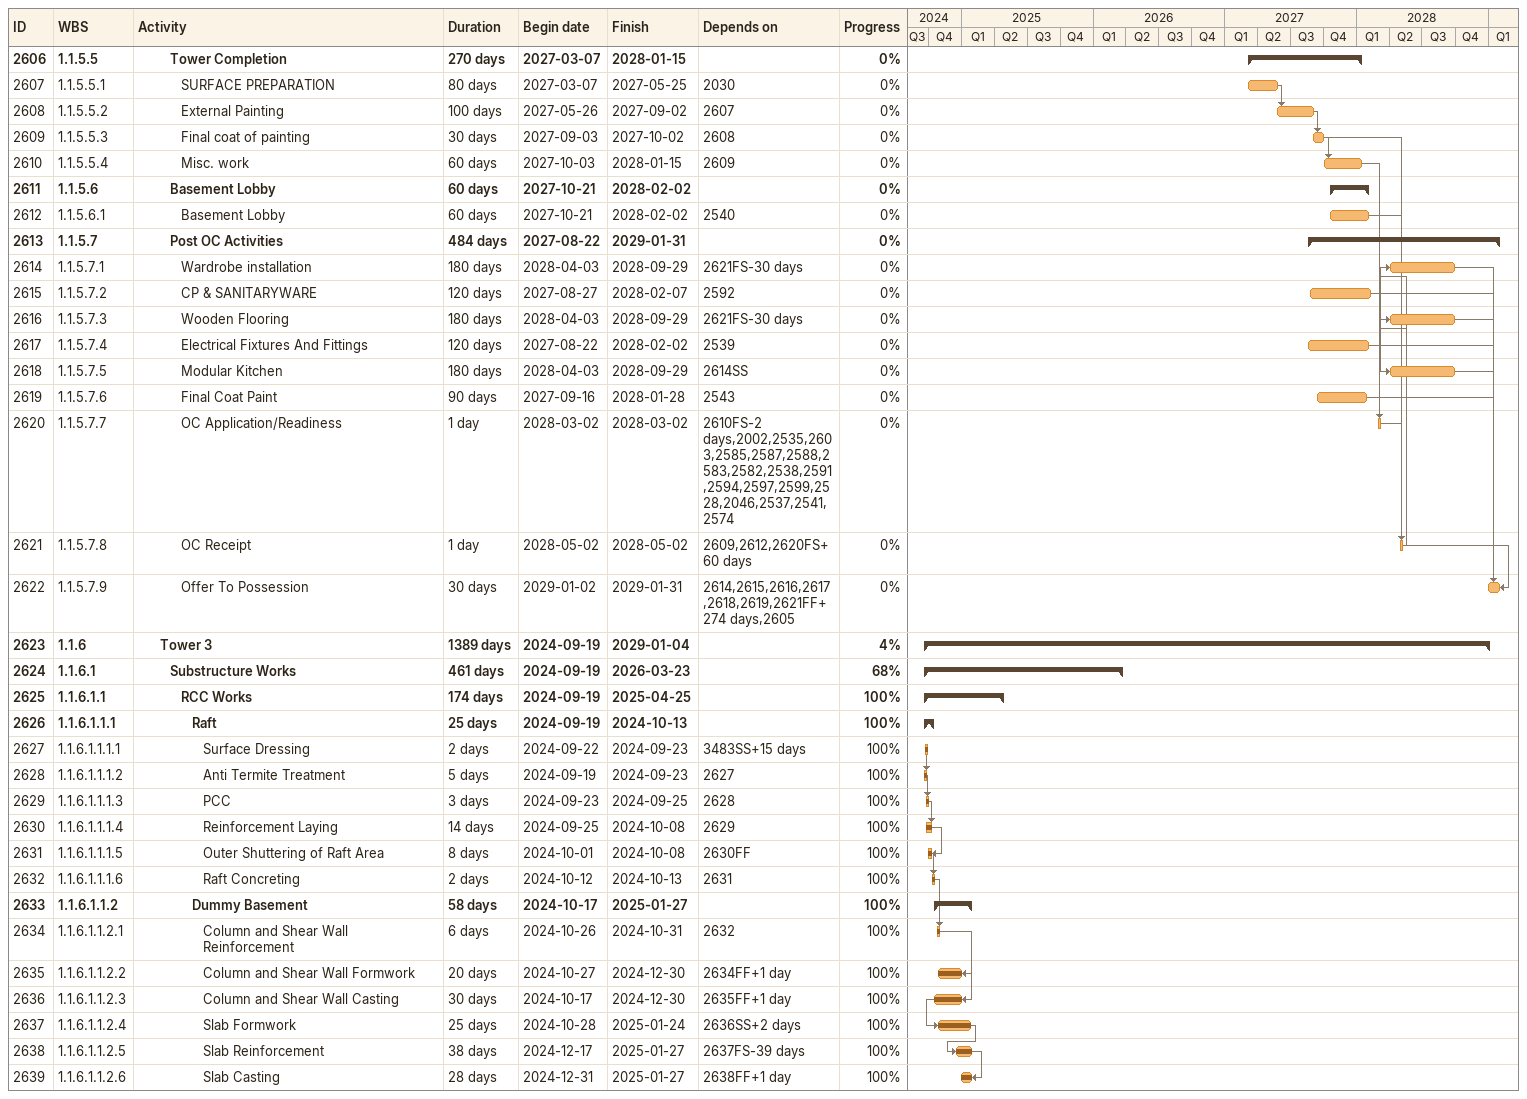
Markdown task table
| ID | WBS | Task | Duration | Start | Finish | Predecessors | % complete |
|---|---|---|---|---|---|---|---|
| 2606 | 1.1.5.5 | **Tower Completion** | 270d | 2027-03-07 | 2028-01-15 |  | 0 |
| 2607 | 1.1.5.5.1 | SURFACE PREPARATION | 80d | 2027-03-07 | 2027-05-25 | 2030 | 0 |
| 2608 | 1.1.5.5.2 | External Painting | 100d | 2027-05-26 | 2027-09-02 | 2607 | 0 |
| 2609 | 1.1.5.5.3 | Final coat of painting | 30d | 2027-09-03 | 2027-10-02 | 2608 | 0 |
| 2610 | 1.1.5.5.4 | Misc. work | 60d | 2027-10-03 | 2028-01-15 | 2609 | 0 |
| 2611 | 1.1.5.6 | **Basement Lobby** | 60d | 2027-10-21 | 2028-02-02 |  | 0 |
| 2612 | 1.1.5.6.1 | Basement Lobby | 60d | 2027-10-21 | 2028-02-02 | 2540 | 0 |
| 2613 | 1.1.5.7 | **Post OC Activities** | 484d | 2027-08-22 | 2029-01-31 |  | 0 |
| 2614 | 1.1.5.7.1 | Wardrobe installation | 180d | 2028-04-03 | 2028-09-29 | 2621FS-30d | 0 |
| 2615 | 1.1.5.7.2 | CP & SANITARYWARE | 120d | 2027-08-27 | 2028-02-07 | 2592 | 0 |
| 2616 | 1.1.5.7.3 | Wooden Flooring | 180d | 2028-04-03 | 2028-09-29 | 2621FS-30d | 0 |
| 2617 | 1.1.5.7.4 | Electrical Fixtures And Fittings | 120d | 2027-08-22 | 2028-02-02 | 2539 | 0 |
| 2618 | 1.1.5.7.5 | Modular Kitchen | 180d | 2028-04-03 | 2028-09-29 | 2614SS | 0 |
| 2619 | 1.1.5.7.6 | Final Coat Paint | 90d | 2027-09-16 | 2028-01-28 | 2543 | 0 |
| 2620 | 1.1.5.7.7 | OC Application/Readiness | 1d | 2028-03-02 | 2028-03-02 | 2610FS-2d, 2002, 2535, 2603, 2585, 2587, 2588, 2583, 2582, 2538, 2591, 2594, 2597, 2599, 2528, 2046, 2537, 2541, 2574 | 0 |
| 2621 | 1.1.5.7.8 | OC Receipt | 1d | 2028-05-02 | 2028-05-02 | 2609, 2612, 2620FS+60d | 0 |
| 2622 | 1.1.5.7.9 | Offer To Possession | 30d | 2029-01-02 | 2029-01-31 | 2614, 2615, 2616, 2617, 2618, 2619, 2621FF+274d, 2605 | 0 |
| 2623 | 1.1.6 | **Tower 3** | 1389d | 2024-09-19 | 2029-01-04 |  | 4 |
| 2624 | 1.1.6.1 | **Substructure Works** | 461d | 2024-09-19 | 2026-03-23 |  | 68 |
| 2625 | 1.1.6.1.1 | **RCC Works** | 174d | 2024-09-19 | 2025-04-25 |  | 100 |
| 2626 | 1.1.6.1.1.1 | **Raft** | 25d | 2024-09-19 | 2024-10-13 |  | 100 |
| 2627 | 1.1.6.1.1.1.1 | Surface Dressing | 2d | 2024-09-22 | 2024-09-23 | 3483SS+15d | 100 |
| 2628 | 1.1.6.1.1.1.2 | Anti Termite Treatment | 5d | 2024-09-19 | 2024-09-23 | 2627 | 100 |
| 2629 | 1.1.6.1.1.1.3 | PCC | 3d | 2024-09-23 | 2024-09-25 | 2628 | 100 |
| 2630 | 1.1.6.1.1.1.4 | Reinforcement Laying | 14d | 2024-09-25 | 2024-10-08 | 2629 | 100 |
| 2631 | 1.1.6.1.1.1.5 | Outer Shuttering of Raft Area | 8d | 2024-10-01 | 2024-10-08 | 2630FF | 100 |
| 2632 | 1.1.6.1.1.1.6 | Raft Concreting | 2d | 2024-10-12 | 2024-10-13 | 2631 | 100 |
| 2633 | 1.1.6.1.1.2 | **Dummy Basement** | 58d | 2024-10-17 | 2025-01-27 |  | 100 |
| 2634 | 1.1.6.1.1.2.1 | Column and Shear Wall Reinforcement | 6d | 2024-10-26 | 2024-10-31 | 2632 | 100 |
| 2635 | 1.1.6.1.1.2.2 | Column and Shear Wall Formwork | 20d | 2024-10-27 | 2024-12-30 | 2634FF+1d | 100 |
| 2636 | 1.1.6.1.1.2.3 | Column and Shear Wall Casting | 30d | 2024-10-17 | 2024-12-30 | 2635FF+1d | 100 |
| 2637 | 1.1.6.1.1.2.4 | Slab Formwork | 25d | 2024-10-28 | 2025-01-24 | 2636SS+2d | 100 |
| 2638 | 1.1.6.1.1.2.5 | Slab Reinforcement | 38d | 2024-12-17 | 2025-01-27 | 2637FS-39d | 100 |
| 2639 | 1.1.6.1.1.2.6 | Slab Casting | 28d | 2024-12-31 | 2025-01-27 | 2638FF+1d | 100 |
